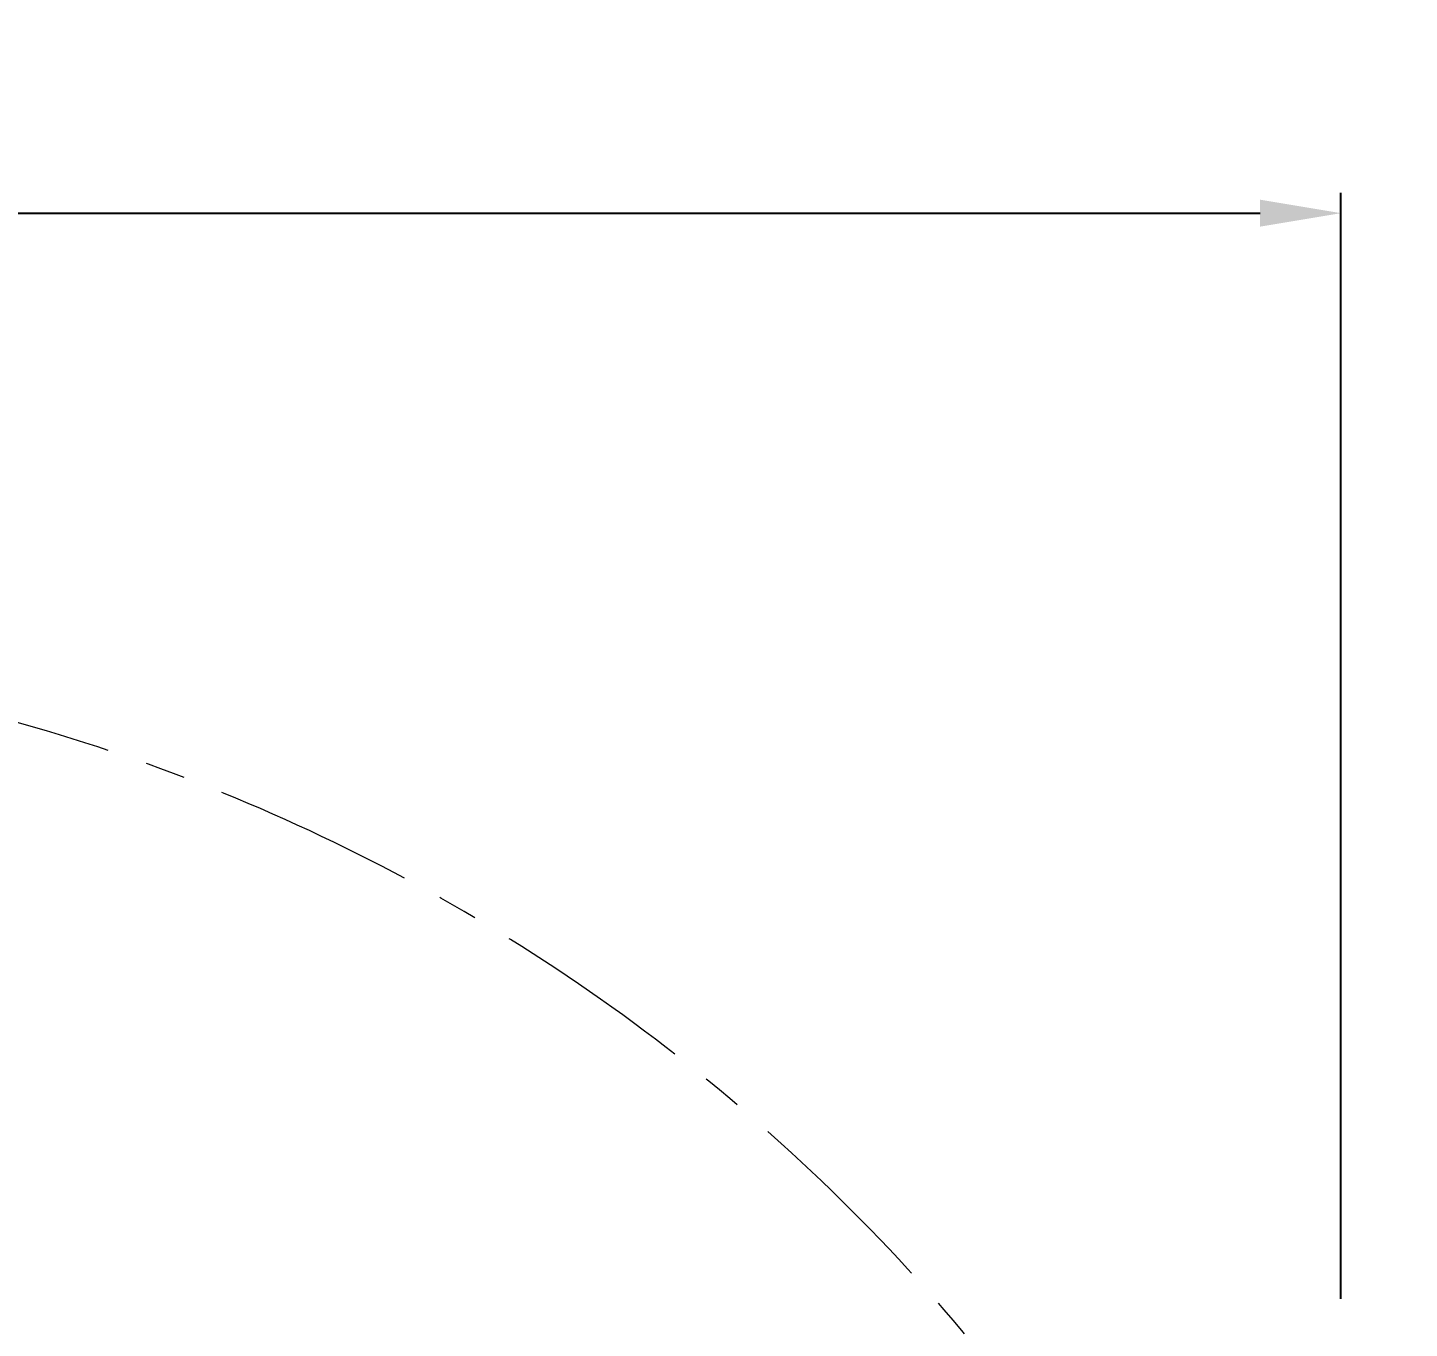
# Model space of a CAD drawing. Extents: x 6016 to 8231, y -443 to 1874.
# Drawn here: x 6625.9 to 6968.2, y 581.3 to 903.4 of the extents above; entities that cross this region are included whole.
import ezdxf

# ---------------------------------------------------------------- set-up
doc = ezdxf.new("R2010")
doc.units = 0
doc.header["$LTSCALE"] = 20
doc.header["$MEASUREMENT"] = 0
doc.linetypes.add('CENTER', pattern=[2, 1.25, -0.25, 0.25, -0.25])
doc.layers.get('DEFPOINTS').update_dxf_attribs({"linetype": 'CONTINUOUS'})
doc.layers.add('1', color=7, linetype='CONTINUOUS')
doc.dimstyles.get("Standard").update_dxf_attribs({"dimtxt": 2.7, "dimasz": 2.5, "dimexe": 1.5, "dimexo": 1.5, "dimgap": 1.5, "dimtad": 1, "dimdec": 0, "dimlfac": 10, "dimzin": 0, "dimdsep": 46, "dimtxsty": 'Standard', "dimcen": 0, "dimclrt": 2, "dimadec": 0, "dimazin": 0, "dimtfac": 1, "dimtdec": 0, "dimtmove": 0, "dimatfit": 3, "dimfxl": 0, "dimtolj": 1, "dimtzin": 0, "dimarcsym": 0})

# ---------------------------------------------------------------- blocks, each defined once
blk = doc.blocks.new('*D17')
at = {"layer": '1', "color": 3, "lineweight": -2}
for p, q in [((6231.27, 715.66), (6231.27, 862.49)), ((6951.27, 588.6), (6951.27, 862.49)), ((6251.27, 857.49), (6931.27, 857.49))]:
    blk.add_line(p, q, dxfattribs=at)
at = {"layer": '1', "color": 3}
for points in [[(6251.27, 860.83), (6251.27, 854.16), (6231.27, 857.49)], [(6931.27, 860.83), (6931.27, 854.16), (6951.27, 857.49)]]:
    blk.add_solid(points, dxfattribs=at)
at = {"layer": 'DEFPOINTS', "color": 0}
for p in [(6951.27, 857.49), (6231.27, 714.16), (6951.27, 587.1)]:
    blk.add_point(p, dxfattribs=at)
at = {"layer": '1', "color": 2, "insert": (6591.37, 883.76), "char_height": 30, "attachment_point": 5}
blk.add_mtext('\\A1;{\\fNanumGothic|b0|i0|c129|p50;720}', dxfattribs=at)

msp = doc.modelspace()

# ---------------------------------------------------------------- linework, layer by layer
at = {"layer": '1', "color": 1, "linetype": 'CENTER', "lineweight": 0, "ltscale": 2}
msp.add_arc((6496.32, 276.81), 471.92, 353.8255, 97.8765, dxfattribs=at)

# ---------------------------------------------------------------- dimensions: what is measured, and where the dimension line sits
at = {"layer": '1'}
dim = msp.add_linear_dim(base=(6951.27, 857.49), p1=(6231.27, 714.16), p2=(6951.27, 587.1), text='{\\fNanumGothic|b0|i0|c129|p50;<>}', dimstyle='Standard', override={"dimtxt": 30, "dimasz": 20, "dimexe": 5, "dimgap": 10, "dimlfac": 1, "dimclrd": 3, "dimclre": 3}, dxfattribs=at)
dim.commit()
dim.dimension.update_dxf_attribs({"geometry": '*D17', "text_midpoint": (6591.37, 857.49), "dimtype": 160})

doc.saveas('drawing.dxf')
